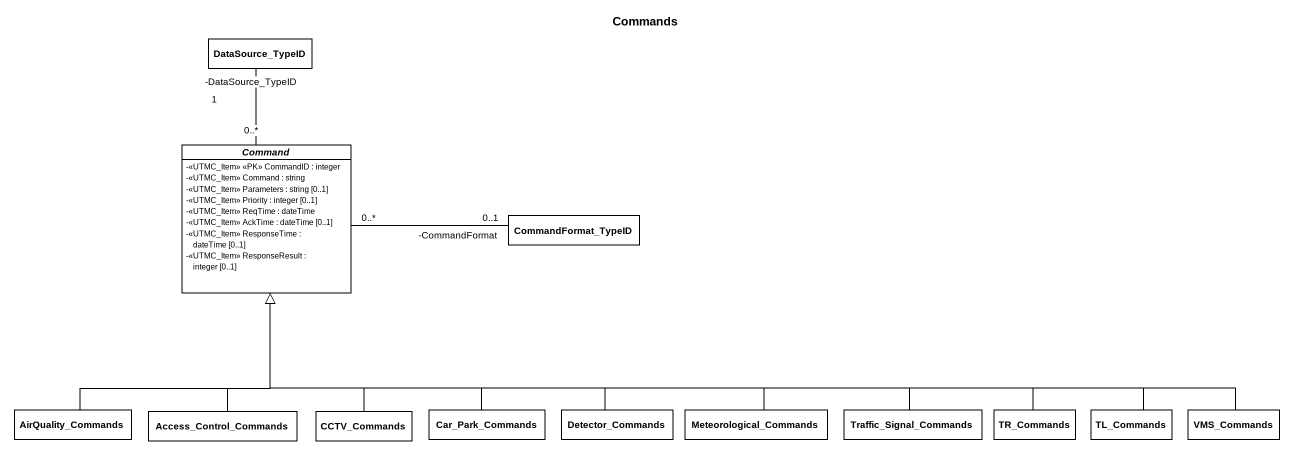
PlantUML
@startuml
title Commands
hide circle
hide empty members
skinparam classAttributeIconSize 0
class DataSource_TypeID
abstract class Command {
  -<<UTMC_Item>> <<PK>> CommandID : integer
  -<<UTMC_Item>> Command : string
  -<<UTMC_Item>> Parameters : string [0..1]
  -<<UTMC_Item>> Priority : integer [0..1]
  -<<UTMC_Item>> ReqTime : dateTime
  -<<UTMC_Item>> AckTime : dateTime [0..1]
  -<<UTMC_Item>> ResponseTime : dateTime [0..1]
  -<<UTMC_Item>> ResponseResult : integer [0..1]
}
class CommandFormat_TypeID
class AirQuality_Commands
class Access_Control_Commands
class CCTV_Commands
class Car_Park_Commands
class Detector_Commands
class Meteorological_Commands
class Traffic_Signal_Commands
class TR_Commands
class TL_Commands
class VMS_Commands
DataSource_TypeID "-DataSource_TypeID\n1" -- "0..*" Command
Command "0..*" -right- "-CommandFormat\n0..1" CommandFormat_TypeID
AirQuality_Commands -up-|> Command
Access_Control_Commands -up-|> Command
CCTV_Commands -up-|> Command
Car_Park_Commands -up-|> Command
Detector_Commands -left-|> Command
Meteorological_Commands -left-|> Command
Traffic_Signal_Commands -left-|> Command
TR_Commands -left-|> Command
TL_Commands -left-|> Command
VMS_Commands -left-|> Command
@enduml
